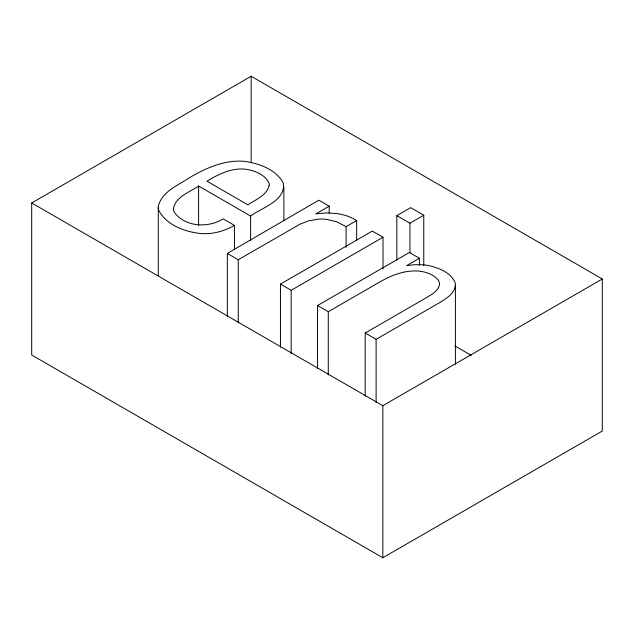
<?xml version="1.0" encoding="UTF-8"?>
<svg xmlns="http://www.w3.org/2000/svg" width="634" height="634" viewBox="0 0 634 634"><rect width="100%" height="100%" fill="white"/><g stroke="black" fill="none" stroke-linecap="round" stroke-linejoin="round"><path stroke-width="0.95" d="M419.399 265.171L419.399 258.26L406.671 265.614L414.422 264.719L421.887 264.735A33.697 19.456 0 0 1 429.004 265.646C438.902 268.024 450.639 272.351 454.998 282.368A27.317 15.771 0 0 1 455.394 285.292C454.633 293.629 446.288 298.463 439.948 302.466L376.113 339.325L365.2 333.024L365.2 396.218M234.437 225.395C226.386 230.047 217.311 233.035 208.007 233.597A32.144 18.56 0 0 1 202.191 233.645C185.857 232.218 166.837 225.625 158.762 210.425A32.199 18.592 0 0 1 158.302 206.208C162.05 191.024 179.335 184.74 190.969 176.783C205.503 168.454 221.559 161.282 238.614 161.107A34.038 19.654 0 0 1 245.762 161.496C259.9 163.778 276.02 169.674 283.232 182.869C286.473 200.804 261.47 207.675 250.62 216.051L198.6 186.024C189.851 192.142 175.309 196.683 173.439 208.808A22.348 12.902 0 0 0 174.302 212.295C185.128 227.178 208.293 228.177 223.16 218.888L234.437 225.395L234.437 249.091M31.7 202.967L251.159 76.262L602.3 278.984L602.3 431.033L382.841 557.738L31.7 355.016L31.7 202.967L382.841 405.689L602.3 278.984M227.337 316.62L227.337 253.434L318.823 200.193L329.189 206.177L329.189 213.095M329.189 206.177L315.914 213.848L326.795 212.897L337.098 213.587A37.652 21.738 0 0 1 352.607 218.302L356.657 220.569L356.657 240.31M227.337 253.434L238.249 259.734L300.27 224.04L308.798 220.767L319.116 219.095A26.462 15.279 0 0 1 326.51 219.332L336.583 221.702L346.101 226.655L346.101 247.387M346.101 226.655L356.657 220.569M396.844 260.059L396.844 215.631L410.674 207.651L423.766 215.211L423.766 265.567M280.45 347.281L280.45 284.095L372.293 231.069L383.023 237.259L383.023 268.856M280.45 284.095L291.18 290.293L383.023 237.259M396.844 215.631L409.944 223.192L423.766 215.211M317.547 368.703L317.547 305.517L409.398 252.491L419.399 258.26M317.547 305.517L328.277 311.706L380.662 281.472C392.034 275.005 405.015 270.084 418.297 271.059A23.363 13.488 0 0 1 424.368 272.041C429.654 273.5 435.186 275.853 438.459 280.45A18.402 10.627 0 0 1 439.505 284.444C438.585 290.372 432.784 293.772 428.132 296.696L365.2 333.024M454.99 345.99L471.268 355.381M455.394 285.292L455.394 364.273M409.944 223.192L409.944 252.808M382.841 405.689L382.841 557.738M376.113 339.325L376.113 402.519M328.277 311.706L328.277 374.9M291.18 290.293L291.18 353.479M283.881 187.022L283.881 220.592M251.159 76.262L251.159 162.153M250.62 216.051L250.62 240.738M238.249 259.734L238.249 322.92M198.6 186.024L198.6 225.514M158.27 207.611L158.27 275.742M269.165 185.263C267.017 195.375 255.534 199.599 247.894 204.814L206.969 181.189C217.327 174.944 228.731 169.056 241.126 168.969A21.865 12.625 0 0 1 245.826 169.23C254.511 170.633 264.465 174.271 268.753 182.497A20.954 12.101 0 0 1 269.165 185.263"/></g></svg>
